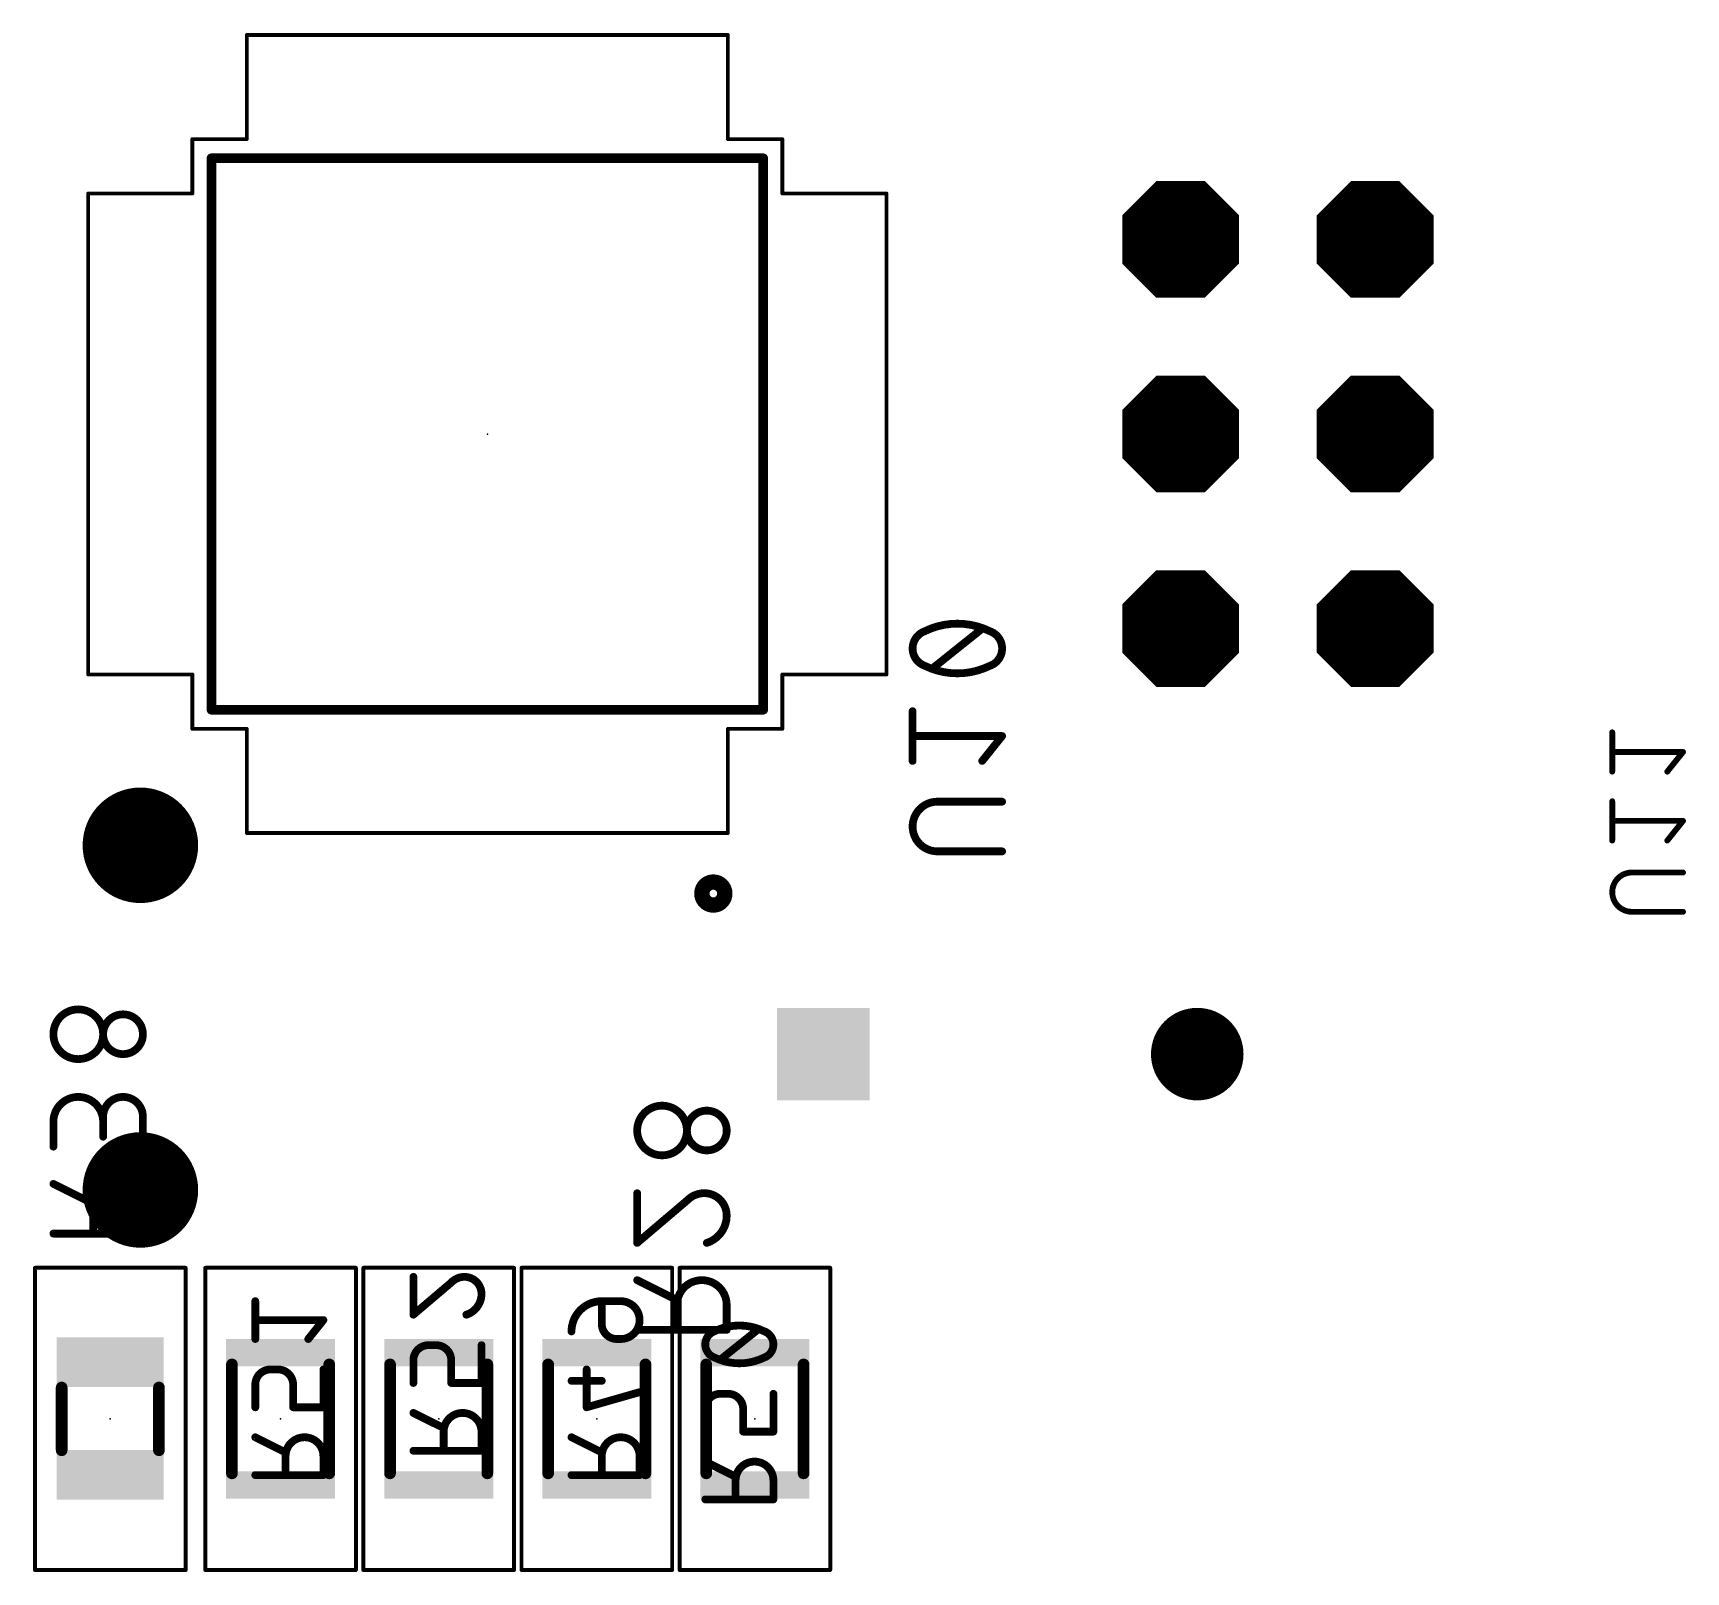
# Model space of a CAD drawing. Extents: x -2 to 136, y 0 to 100.
# Drawn here: x 68.84 to 90.42, y 63.57 to 83.66 of the extents above; entities that cross this region are included whole.
import ezdxf

# ---------------------------------------------------------------- set-up
doc = ezdxf.new("R2010")
doc.units = 0
for name, color, linetype in [('17', 110, 'CONTINUOUS'), ('22', 253, 'CONTINUOUS'), ('24', 53, 'CONTINUOUS'), ('26', 253, 'CONTINUOUS'), ('40', 132, 'CONTINUOUS'), ('52', 253, 'CONTINUOUS')]:
    doc.layers.add(name, color=color, linetype=linetype)

# ---------------------------------------------------------------- blocks, each defined once
blk = doc.blocks.new('OCTAGONP')
at = {"const_width": 0.5}
blk.add_lwpolyline([(-0.25, -0.1036), (-0.25, 0.1036), (-0.1036, 0.25), (0.1036, 0.25), (0.25, 0.1036), (0.25, -0.1036), (0.1036, -0.25), (-0.1036, -0.25), (-0.25, -0.1036), (-0.25, 0.1036)], dxfattribs=at)
blk = doc.blocks.new('RECT')
blk.add_solid([(-0.5, -0.5), (0.5, -0.5), (-0.5, 0.5), (0.5, 0.5)])
blk = doc.blocks.new('ROUNDP')
at = {"const_width": 0.5}
blk.add_lwpolyline([(0, -0.25, 1), (0, 0.25, 1), (0, -0.25)], format="xyb", dxfattribs=at)
blk = doc.blocks.new('SQUAREP')
blk.add_solid([(-0.5, -0.5), (0.5, -0.5), (-0.5, 0.5), (0.5, 0.5)])

msp = doc.modelspace()

# ---------------------------------------------------------------- linework, layer by layer
at = {"layer": '22'}
for points, const_width in [([(71.203, 82.0225, 1), (71.1395, 82.0225)], 0.0635), ([(71.1713, 82.0543, 1), (71.1713, 81.9908)], 0.0635), ([(71.5613, 81.9908, 1), (71.5613, 82.0543)], 0.0635), ([(77.9813, 82.0543, 1), (77.9813, 81.9908)], 0.0635), ([(78.403, 82.0225, 1), (78.3395, 82.0225)], 0.0635), ([(78.3713, 81.9908, 1), (78.3713, 82.0543)], 0.0635), ([(71.1395, 81.6325, 1), (71.203, 81.6325)], 0.0635), ([(78.3395, 81.6325, 1), (78.403, 81.6325)], 0.0635), ([(71.203, 75.2125, 1), (71.1395, 75.2125)], 0.0635), ([(78.403, 75.2125, 1), (78.3395, 75.2125)], 0.0635), ([(71.1713, 74.8543, 1), (71.1713, 74.7908)], 0.0635), ([(71.5613, 74.7908, 1), (71.5613, 74.8543)], 0.0635), ([(77.9813, 74.8543, 1), (77.9813, 74.7908)], 0.0635), ([(78.3713, 74.7908, 1), (78.3713, 74.8543)], 0.0635), ([(71.1395, 74.8225, 1), (71.203, 74.8225)], 0.0635), ([(78.3395, 74.8225, 1), (78.403, 74.8225)], 0.0635), ([(77.7212, 72.2725, 1), (77.7212, 72.5725, 1), (77.7212, 72.2725)], 0.2)]:
    msp.add_lwpolyline(points, format="xyb", dxfattribs=dict(at, const_width=const_width))
at = {"layer": '22', "const_width": 0.127}
for points in [[(71.1713, 81.6325), (71.1713, 82.0225)], [(71.1713, 82.0225), (71.5613, 82.0225)], [(77.9813, 82.0225), (78.3713, 82.0225)], [(78.3713, 82.0225), (78.3713, 81.6325)], [(71.1713, 74.8225), (71.1713, 75.2125)], [(78.3713, 75.2125), (78.3713, 74.8225)], [(71.5613, 74.8225), (71.1713, 74.8225)], [(78.3713, 74.8225), (77.9813, 74.8225)]]:
    msp.add_lwpolyline(points, dxfattribs=at)
at = {"layer": '24'}
for p in [(74.7713, 78.4225), (69.85, 65.5637), (72.0725, 65.5637), (74.1363, 65.5637), (76.2, 65.5637), (78.2638, 65.5637)]:
    msp.add_point(p, dxfattribs=at)
at = {"layer": '26'}
for points, const_width in [([(80.9063, 75.9465, 0.1139), (80.4843, 75.8491)], 0.1016), ([(80.9062, 75.9719, 1), (80.9063, 75.9211)], 0.0508), ([(81.3282, 75.8491, 0.1139), (80.9063, 75.9465)], 0.1016), ([(80.9063, 75.9211, 1), (80.9062, 75.9719)], 0.0508), ([(80.4843, 75.8491, 0.3205), (80.3221, 75.6219)], 0.1016), ([(80.4732, 75.872, 1), (80.4955, 75.8263)], 0.0508), ([(80.4926, 75.8251, 1), (80.4761, 75.8732)], 0.0508), ([(81.2467, 75.8618, 1), (81.2149, 75.9014)], 0.0508), ([(81.3364, 75.8732, 1), (81.3199, 75.8251)], 0.0508), ([(81.4905, 75.6219, 0.3205), (81.3282, 75.8491)], 0.1016), ([(81.317, 75.8263, 1), (81.3393, 75.872)], 0.0508), ([(80.3221, 75.6219, 0.3205), (80.4843, 75.3948)], 0.1016), ([(80.3474, 75.6219, 1), (80.2967, 75.6219)], 0.0508), ([(80.2967, 75.6219, 1), (80.3474, 75.6219)], 0.0508), ([(81.3282, 75.3948, 0.3205), (81.4905, 75.6219)], 0.1016), ([(81.5159, 75.6219, 1), (81.4651, 75.6219)], 0.0508), ([(81.4651, 75.6219, 1), (81.5158, 75.6219)], 0.0508), ([(80.4843, 75.3948, 0.1139), (80.9063, 75.2974)], 0.1016), ([(80.4955, 75.4176, 1), (80.4732, 75.3719)], 0.0508), ([(80.4761, 75.3707, 1), (80.4926, 75.4188)], 0.0508), ([(80.5658, 75.3821, 1), (80.5976, 75.3425)], 0.0508), ([(80.9063, 75.3228, 1), (80.9062, 75.272)], 0.0508), ([(80.9063, 75.2974, 0.1139), (81.3282, 75.3948)], 0.1016), ([(80.9063, 75.272, 1), (80.9062, 75.3228)], 0.0508), ([(81.3199, 75.4188, 1), (81.3364, 75.3707)], 0.0508), ([(81.3393, 75.3719, 1), (81.317, 75.4176)], 0.0508), ([(80.3475, 74.8035, 1), (80.2966, 74.8035)], 0.0508), ([(80.3221, 74.5044, 1), (80.3221, 74.4535)], 0.0508), ([(81.5103, 74.4631, 1), (81.4706, 74.4948)], 0.0508), ([(81.4905, 74.4535, 1), (81.4905, 74.5044)], 0.0508), ([(89.4734, 74.5276, 1), (89.4353, 74.5276)], 0.0381), ([(89.4544, 74.29, 1), (89.4544, 74.2519)], 0.0381), ([(90.393, 74.2591, 1), (90.3633, 74.2829)], 0.0381), ([(90.3782, 74.2519, 1), (90.3782, 74.29)], 0.0381), ([(80.2966, 74.1544, 1), (80.3475, 74.1544)], 0.0508), ([(81.211, 74.1703, 1), (81.2506, 74.1385)], 0.0508), ([(89.4353, 74.0143, 1), (89.4734, 74.0143)], 0.0381), ([(90.158, 74.0262, 1), (90.1877, 74.0024)], 0.0381), ([(80.6466, 73.6224, 1), (80.6466, 72.9733)], 0.1016), ([(80.6466, 73.6478, 1), (80.6466, 73.597)], 0.0508), ([(80.6466, 73.597, 1), (80.6466, 73.6478)], 0.0508), ([(81.4905, 73.597, 1), (81.4905, 73.6478)], 0.0508), ([(89.4734, 73.6276, 1), (89.4353, 73.6276)], 0.0381), ([(89.4544, 73.39, 1), (89.4544, 73.3519)], 0.0381), ([(90.393, 73.3591, 1), (90.3633, 73.3829)], 0.0381), ([(90.3782, 73.3519, 1), (90.3782, 73.39)], 0.0381), ([(90.158, 73.1262, 1), (90.1877, 73.1024)], 0.0381), ([(80.6466, 72.9987, 1), (80.6466, 72.9479)], 0.0508), ([(80.6466, 72.9479, 1), (80.6466, 72.9987)], 0.0508), ([(81.4905, 72.9479, 1), (81.4905, 72.9987)], 0.0508), ([(89.4353, 73.1143, 1), (89.4734, 73.1143)], 0.0381), ([(89.711, 72.6976, 1), (89.711, 72.1844)], 0.0762), ([(89.711, 72.7166, 1), (89.711, 72.6785)], 0.0381), ([(89.711, 72.6785, 1), (89.711, 72.7166)], 0.0381), ([(90.3782, 72.6785, 1), (90.3782, 72.7166)], 0.0381), ([(89.711, 72.2034, 1), (89.711, 72.1653)], 0.0381), ([(89.711, 72.1653, 1), (89.711, 72.2034)], 0.0381), ([(90.3782, 72.1653, 1), (90.3782, 72.2034)], 0.0381), ([(69.4316, 70.9104, 1), (69.4316, 70.2613)], 0.1016), ([(69.4316, 70.2613, 1), (69.4316, 70.9104)], 0.1016), ([(69.4316, 70.9358, 1), (69.4316, 70.885)], 0.0508), ([(69.4316, 70.885, 1), (69.4316, 70.9359)], 0.0508), ([(70.0158, 70.8455, 1), (70.0158, 70.3262)], 0.1016), ([(70.0158, 70.3263, 1), (70.0158, 70.8455)], 0.1016), ([(70.0158, 70.8709, 1), (70.0158, 70.8201)], 0.0508), ([(70.0158, 70.8201, 1), (70.0158, 70.8709)], 0.0508), ([(70.0158, 70.3517, 1), (70.0158, 70.3008)], 0.0508), ([(70.0158, 70.3008, 1), (70.0158, 70.3516)], 0.0508), ([(69.4316, 70.2867, 1), (69.4316, 70.2359)], 0.0508), ([(69.4316, 70.2359, 1), (69.4316, 70.2867)], 0.0508), ([(69.7562, 69.4429, 1), (69.1071, 69.4429)], 0.1016), ([(70.2755, 69.5078, 1), (69.7562, 69.5078)], 0.1016), ([(77.0516, 69.6535, 1), (77.0516, 69.0044)], 0.1016), ([(77.0516, 69.0044, 1), (77.0516, 69.6535)], 0.1016), ([(77.0516, 69.6789, 1), (77.0516, 69.6281)], 0.0508), ([(77.0516, 69.6281, 1), (77.0516, 69.6789)], 0.0508), ([(69.1325, 69.4429, 1), (69.0816, 69.4429)], 0.0508), ([(69.7816, 69.5078, 1), (69.7308, 69.5078)], 0.0508), ([(69.7308, 69.5078, 1), (69.7816, 69.5078)], 0.0508), ([(70.3009, 69.5078, 1), (70.2501, 69.5078)], 0.0508), ([(70.2501, 69.5078, 1), (70.3009, 69.5078)], 0.0508), ([(77.6358, 69.5886, 1), (77.6358, 69.0693)], 0.1016), ([(77.6358, 69.0693, 1), (77.6358, 69.5886)], 0.1016), ([(77.6358, 69.614, 1), (77.6358, 69.5632)], 0.0508), ([(77.6358, 69.5632, 1), (77.6358, 69.614)], 0.0508), ([(69.0816, 69.4429, 1), (69.1325, 69.4429)], 0.0508), ([(69.7308, 69.4429, 1), (69.7816, 69.4429)], 0.0508), ([(69.7308, 69.2482, 1), (69.7816, 69.2482)], 0.0508), ([(69.0816, 69.1183, 1), (69.1325, 69.1183)], 0.0508), ([(70.2501, 69.1183, 1), (70.3009, 69.1183)], 0.0508), ([(77.0516, 69.0298, 1), (77.0516, 68.979)], 0.0508), ([(77.0516, 68.979, 1), (77.0516, 69.0298)], 0.0508), ([(77.6358, 69.0947, 1), (77.6358, 69.0439)], 0.0508), ([(77.6358, 69.0439, 1), (77.6358, 69.0947)], 0.0508), ([(69.1184, 68.6545, 1), (69.0957, 68.6091)], 0.0508), ([(70.2755, 68.3073, 1), (69.6263, 68.3073)], 0.1016), ([(69.615, 68.3495, 1), (69.6377, 68.3949)], 0.0508), ([(76.7525, 68.5105, 1), (76.7017, 68.5105)], 0.0508), ([(77.6034, 68.5105, 0.2053), (77.3762, 68.4132)], 0.1016), ([(77.3578, 68.4307, 1), (77.3946, 68.3957)], 0.0508), ([(77.3926, 68.3938, 1), (77.3597, 68.4325)], 0.0508), ([(77.8954, 68.2184, 0.4142), (77.6034, 68.5105)], 0.1016), ([(77.6034, 68.5359, 1), (77.6034, 68.4851)], 0.0508), ([(77.6034, 68.4851, 1), (77.6033, 68.5359)], 0.0508), ([(69.6517, 68.3073, 1), (69.6009, 68.3073)], 0.0508), ([(69.6009, 68.3073, 1), (69.6517, 68.3073)], 0.0508), ([(70.3009, 68.3073, 1), (70.2501, 68.3073)], 0.0508), ([(70.2501, 68.3073, 1), (70.3009, 68.3073)], 0.0508), ([(77.6358, 67.8614, 0.3252), (77.8954, 68.2184)], 0.1016), ([(77.87, 68.2184, 1), (77.9209, 68.2184)], 0.0508), ([(77.9208, 68.2184, 1), (77.8701, 68.2184)], 0.0508), ([(69.1071, 68.0081, 1), (69.1071, 67.9573)], 0.0508), ([(69.6009, 67.9827, 1), (69.6517, 67.9827)], 0.0508), ([(70.2501, 67.9827, 1), (70.3009, 67.9827)], 0.0508), ([(70.2755, 67.9573, 1), (70.2755, 68.0081)], 0.0508), ([(76.7106, 67.8808, 1), (76.7435, 67.8421)], 0.0508), ([(76.7017, 67.8614, 1), (76.7525, 67.8614)], 0.0508), ([(77.628, 67.8856, 1), (77.6436, 67.8373)], 0.0508), ([(73.8315, 67.418, 1), (73.7806, 67.418)], 0.0508), ([(74.4728, 67.418, 0.2053), (74.2999, 67.3439)], 0.1016), ([(74.2815, 67.3614, 1), (74.3183, 67.3263)], 0.0508), ([(74.3164, 67.3245, 1), (74.2835, 67.3632)], 0.0508), ([(74.4728, 67.4434, 1), (74.4728, 67.3925)], 0.0508), ([(74.6951, 67.1957, 0.4142), (74.4728, 67.418)], 0.1016), ([(74.4728, 67.3926, 1), (74.4728, 67.4433)], 0.0508), ([(76.7384, 67.3976, 1), (76.7157, 67.3522)], 0.0508), ([(77.8954, 67.0504, 1), (77.2463, 67.0504)], 0.1016), ([(71.7677, 67.1005, 1), (71.7169, 67.1005)], 0.0508), ([(74.4975, 66.9241, 0.3252), (74.6951, 67.1957)], 0.1016), ([(74.7204, 67.1957, 1), (74.6697, 67.1957)], 0.0508), ([(74.6697, 67.1957, 1), (74.7205, 67.1957)], 0.0508), ([(76.2649, 67.1005, 0.4142), (75.8698, 66.7053)], 0.1016), ([(76.2903, 67.1005, 1), (76.2395, 67.1005)], 0.0508), ([(76.2649, 67.1259, 1), (76.2649, 67.0751)], 0.0508), ([(76.2649, 67.0751, 1), (76.2649, 67.1259)], 0.0508), ([(76.5119, 66.6066, 1), (76.5119, 67.1005)], 0.1016), ([(76.5119, 67.1259, 1), (76.5119, 67.0751)], 0.0508), ([(76.5119, 67.0751, 1), (76.5119, 67.1259)], 0.0508), ([(77.2717, 67.0504, 1), (77.2209, 67.0504)], 0.0508), ([(77.235, 67.0925, 1), (77.2577, 67.138)], 0.0508), ([(77.9209, 67.0504, 1), (77.87, 67.0504)], 0.0508), ([(71.7423, 66.8789, 1), (71.7423, 66.8281)], 0.0508), ([(72.6511, 66.8376, 1), (72.6115, 66.8694)], 0.0508), ([(72.6313, 66.8281, 1), (72.6313, 66.8789)], 0.0508), ([(73.7806, 66.9241, 1), (73.8315, 66.9241)], 0.0508), ([(73.7896, 66.9434, 1), (73.8225, 66.9047)], 0.0508), ([(74.4897, 66.9482, 1), (74.5053, 66.8999)], 0.0508), ([(77.2209, 67.0504, 1), (77.2717, 67.0504)], 0.0508), ([(77.87, 67.0504, 1), (77.9209, 67.0504)], 0.0508), ([(75.8444, 66.7053, 1), (75.8952, 66.7053)], 0.0508), ([(76.2649, 66.8041, 0.4142), (76.4625, 66.6066)], 0.1016), ([(76.2903, 66.8041, 1), (76.2395, 66.8041)], 0.0508), ([(76.2395, 66.8041, 1), (76.2903, 66.8041)], 0.0508), ([(76.7271, 66.7512, 1), (76.7271, 66.7004)], 0.0508), ([(77.2209, 66.7258, 1), (77.2717, 66.7258)], 0.0508), ([(77.7395, 66.7089, 0.3205), (77.6161, 66.536)], 0.1016), ([(78.0606, 66.7829, 0.1139), (77.7395, 66.7089)], 0.1016), ([(77.7284, 66.7317, 1), (77.7507, 66.686)], 0.0508), ([(77.7478, 66.6848, 1), (77.7313, 66.7329)], 0.0508), ([(77.87, 66.7258, 1), (77.9209, 66.7258)], 0.0508), ([(77.8954, 66.7004, 1), (77.8954, 66.7512)], 0.0508), ([(78.0606, 66.8084, 1), (78.0605, 66.7575)], 0.0508), ([(78.3816, 66.7089, 0.1139), (78.0606, 66.7829)], 0.1016), ([(78.0606, 66.7576, 1), (78.0605, 66.8083)], 0.0508), ([(78.3234, 66.7137, 1), (78.2916, 66.7534)], 0.0508), ([(78.3898, 66.7329, 1), (78.3733, 66.6848)], 0.0508), ([(78.505, 66.536, 0.3205), (78.3816, 66.7089)], 0.1016), ([(78.3704, 66.686, 1), (78.3927, 66.7317)], 0.0508), ([(71.7169, 66.6066, 1), (71.7677, 66.6066)], 0.0508), ([(72.4139, 66.6224, 1), (72.4536, 66.5907)], 0.0508), ([(74.0036, 66.5264, 0.4142), (73.806, 66.3289)], 0.1016), ([(74.0036, 66.5518, 1), (74.0036, 66.501)], 0.0508), ([(74.0036, 66.501, 1), (74.0036, 66.5518)], 0.0508), ([(74.2999, 66.3289, 0.4142), (74.1024, 66.5264)], 0.1016), ([(74.1024, 66.5518, 1), (74.1024, 66.501)], 0.0508), ([(74.1024, 66.501, 1), (74.1024, 66.5518)], 0.0508), ([(74.7205, 66.5264, 1), (74.6697, 66.5264)], 0.0508), ([(76.4625, 66.632, 1), (76.4625, 66.5812)], 0.0508), ([(76.4625, 66.5812, 1), (76.4625, 66.632)], 0.0508), ([(76.5119, 66.632, 1), (76.5119, 66.5812)], 0.0508), ([(76.5119, 66.5812, 1), (76.5119, 66.632)], 0.0508), ([(77.6161, 66.536, 0.3205), (77.7395, 66.3631)], 0.1016), ([(77.6414, 66.536, 1), (77.5907, 66.536)], 0.0508), ([(77.5907, 66.536, 1), (77.6414, 66.536)], 0.0508), ([(78.3816, 66.3631, 0.3205), (78.505, 66.536)], 0.1016), ([(78.5304, 66.536, 1), (78.4797, 66.536)], 0.0508), ([(78.4797, 66.536, 1), (78.5304, 66.536)], 0.0508), ([(71.9399, 66.2089, 0.4142), (71.7423, 66.0114)], 0.1016), ([(71.9399, 66.2343, 1), (71.9399, 66.1835)], 0.0508), ([(71.9399, 66.1835, 1), (71.9399, 66.2343)], 0.0508), ([(72.2362, 66.0114, 0.4142), (72.0386, 66.2089)], 0.1016), ([(72.0386, 66.2343, 1), (72.0386, 66.1835)], 0.0508), ([(72.0386, 66.1835, 1), (72.0386, 66.2343)], 0.0508), ([(72.6567, 66.2089, 1), (72.6059, 66.2089)], 0.0508), ([(73.8315, 66.3289, 1), (73.7806, 66.3289)], 0.0508), ([(73.7806, 66.3289, 1), (73.8315, 66.3289)], 0.0508), ([(74.3253, 66.3289, 1), (74.2745, 66.3289)], 0.0508), ([(74.2745, 66.3289, 1), (74.3253, 66.3289)], 0.0508), ([(76.0928, 66.2089, 1), (76.042, 66.2089)], 0.0508), ([(77.7507, 66.386, 1), (77.7284, 66.3403)], 0.0508), ([(77.7395, 66.3631, 0.1139), (78.0606, 66.2891)], 0.1016), ([(77.7313, 66.3391, 1), (77.7478, 66.3872)], 0.0508), ([(77.7977, 66.3583, 1), (77.8295, 66.3186)], 0.0508), ([(78.0605, 66.3145, 1), (78.0606, 66.2637)], 0.0508), ([(78.0606, 66.2891, 0.1139), (78.3816, 66.3631)], 0.1016), ([(78.0605, 66.2637, 1), (78.0606, 66.3145)], 0.0508), ([(78.3733, 66.3872, 1), (78.3898, 66.3391)], 0.0508), ([(78.3927, 66.3403, 1), (78.3704, 66.386)], 0.0508), ([(71.7677, 66.0114, 1), (71.7169, 66.0114)], 0.0508), ([(71.7169, 66.0114, 1), (71.7677, 66.0114)], 0.0508), ([(72.2616, 66.0114, 1), (72.2108, 66.0114)], 0.0508), ([(72.2108, 66.0114, 1), (72.2616, 66.0114)], 0.0508), ([(73.7806, 66.0325, 1), (73.8315, 66.0325)], 0.0508), ([(74.2999, 66.0579, 1), (74.2999, 66.0071)], 0.0508), ([(74.2745, 66.0325, 1), (74.3253, 66.0325)], 0.0508), ([(74.6697, 66.0325, 1), (74.7205, 66.0325)], 0.0508), ([(74.6951, 66.0071, 1), (74.6951, 66.0579)], 0.0508), ([(75.8698, 66.0861, 1), (75.8698, 66.0353)], 0.0508), ([(76.2649, 66.0353, 1), (76.2649, 66.0861)], 0.0508), ([(76.7658, 65.8882, 1), (76.7518, 65.937)], 0.0508), ([(77.8136, 65.8914, 0.4142), (77.6161, 65.6939)], 0.1016), ([(77.8136, 65.9168, 1), (77.8136, 65.866)], 0.0508), ([(77.8136, 65.866, 1), (77.8136, 65.9168)], 0.0508), ([(78.1099, 65.6939, 0.4142), (77.9124, 65.8914)], 0.1016), ([(77.9124, 65.9168, 1), (77.9124, 65.866)], 0.0508), ([(77.9124, 65.866, 1), (77.9124, 65.9168)], 0.0508), ([(78.5305, 65.8914, 1), (78.4796, 65.8914)], 0.0508), ([(71.7169, 65.715, 1), (71.7677, 65.715)], 0.0508), ([(72.2362, 65.7404, 1), (72.2362, 65.6896)], 0.0508), ([(72.2108, 65.715, 1), (72.2616, 65.715)], 0.0508), ([(72.6059, 65.715, 1), (72.6567, 65.715)], 0.0508), ([(72.6313, 65.6896, 1), (72.6313, 65.7404)], 0.0508), ([(73.8174, 65.6641, 1), (73.7947, 65.6187)], 0.0508), ([(74.6951, 65.3945, 1), (74.2012, 65.3945)], 0.1016), ([(76.0604, 65.7394, 1), (76.0743, 65.6906)], 0.0508), ([(76.042, 65.715, 1), (76.0928, 65.715)], 0.0508), ([(77.6415, 65.6939, 1), (77.5906, 65.6939)], 0.0508), ([(77.5906, 65.6939, 1), (77.6415, 65.6939)], 0.0508), ([(78.1353, 65.6939, 1), (78.0845, 65.6939)], 0.0508), ([(78.0845, 65.6939, 1), (78.1353, 65.6939)], 0.0508), ([(71.7537, 65.3466, 1), (71.7309, 65.3012)], 0.0508), ([(72.6313, 65.077, 1), (72.1374, 65.077)], 0.1016), ([(74.2266, 65.3945, 1), (74.1758, 65.3945)], 0.0508), ([(74.1758, 65.3945, 1), (74.2266, 65.3945)], 0.0508), ([(74.1898, 65.4212, 1), (74.2125, 65.4666)], 0.0508), ([(74.7205, 65.3945, 1), (74.6697, 65.3945)], 0.0508), ([(74.6697, 65.3945, 1), (74.7205, 65.3945)], 0.0508), ([(75.8812, 65.3466, 1), (75.8584, 65.3012)], 0.0508), ([(76.7588, 65.077, 1), (76.2649, 65.077)], 0.1016), ([(77.5906, 65.3975, 1), (77.6415, 65.3975)], 0.0508), ([(78.1099, 65.4229, 1), (78.1099, 65.3721)], 0.0508), ([(78.0845, 65.3975, 1), (78.1353, 65.3975)], 0.0508), ([(78.4796, 65.3975, 1), (78.5305, 65.3975)], 0.0508), ([(78.505, 65.3721, 1), (78.505, 65.4229)], 0.0508), ([(72.1261, 65.1037, 1), (72.1488, 65.1491)], 0.0508), ([(73.806, 65.1729, 1), (73.806, 65.1221)], 0.0508), ([(74.1758, 65.1475, 1), (74.2266, 65.1475)], 0.0508), ([(74.6697, 65.1475, 1), (74.7205, 65.1475)], 0.0508), ([(74.6951, 65.1221, 1), (74.6951, 65.1729)], 0.0508), ([(76.2536, 65.1037, 1), (76.2763, 65.1491)], 0.0508), ([(72.1628, 65.077, 1), (72.112, 65.077)], 0.0508), ([(72.112, 65.077, 1), (72.1628, 65.077)], 0.0508), ([(72.6567, 65.077, 1), (72.6059, 65.077)], 0.0508), ([(72.6059, 65.077, 1), (72.6567, 65.077)], 0.0508), ([(76.2903, 65.077, 1), (76.2395, 65.077)], 0.0508), ([(76.2395, 65.077, 1), (76.2903, 65.077)], 0.0508), ([(76.7842, 65.077, 1), (76.7334, 65.077)], 0.0508), ([(76.7334, 65.077, 1), (76.7842, 65.077)], 0.0508), ([(77.6274, 65.0291, 1), (77.6047, 64.9837)], 0.0508), ([(78.505, 64.7595, 1), (78.0112, 64.7595)], 0.1016), ([(71.7423, 64.8554, 1), (71.7423, 64.8046)], 0.0508), ([(72.112, 64.83, 1), (72.1628, 64.83)], 0.0508), ([(72.6059, 64.83, 1), (72.6567, 64.83)], 0.0508), ([(72.6313, 64.8046, 1), (72.6313, 64.8554)], 0.0508), ([(75.8698, 64.8554, 1), (75.8698, 64.8046)], 0.0508), ([(76.2395, 64.83, 1), (76.2903, 64.83)], 0.0508), ([(76.7334, 64.83, 1), (76.7842, 64.83)], 0.0508), ([(76.7588, 64.8046, 1), (76.7588, 64.8554)], 0.0508), ([(78.0366, 64.7595, 1), (77.9858, 64.7595)], 0.0508), ([(77.9858, 64.7595, 1), (78.0366, 64.7595)], 0.0508), ([(77.9998, 64.7862, 1), (78.0225, 64.8316)], 0.0508), ([(78.5305, 64.7595, 1), (78.4796, 64.7595)], 0.0508), ([(78.4796, 64.7595, 1), (78.5305, 64.7595)], 0.0508), ([(77.6161, 64.5379, 1), (77.6161, 64.4871)], 0.0508), ([(77.9858, 64.5125, 1), (78.0366, 64.5125)], 0.0508), ([(78.4796, 64.5125, 1), (78.5305, 64.5125)], 0.0508), ([(78.505, 64.4871, 1), (78.505, 64.5379)], 0.0508)]:
    msp.add_lwpolyline(points, format="xyb", dxfattribs=dict(at, const_width=const_width))
for points, const_width in [([(80.5817, 75.3623), (81.2308, 75.8816)], 0.1016), ([(80.3221, 74.1544), (80.3221, 74.8035)], 0.1016), ([(81.4905, 74.4789), (80.3221, 74.4789)], 0.1016), ([(81.2308, 74.1544), (81.4905, 74.4789)], 0.1016), ([(89.4544, 74.0143), (89.4544, 74.5276)], 0.0762), ([(90.3782, 74.271), (89.4544, 74.271)], 0.0762), ([(90.1729, 74.0143), (90.3782, 74.271)], 0.0762), ([(80.6466, 73.6224), (81.4905, 73.6224)], 0.1016), ([(89.4544, 73.1143), (89.4544, 73.6276)], 0.0762), ([(90.3782, 73.371), (89.4544, 73.371)], 0.0762), ([(90.1729, 73.1143), (90.3782, 73.371)], 0.0762), ([(81.4905, 72.9733), (80.6466, 72.9733)], 0.1016), ([(89.711, 72.6976), (90.3782, 72.6976)], 0.0762), ([(90.3782, 72.1844), (89.711, 72.1844)], 0.0762), ([(69.1071, 69.1183), (69.1071, 69.4429)], 0.1016), ([(69.7562, 69.5078), (69.7562, 69.2482)], 0.1016), ([(70.2755, 69.1183), (70.2755, 69.5078)], 0.1016), ([(69.1071, 68.6318), (69.6263, 68.3722)], 0.1016), ([(76.7271, 67.8614), (76.7271, 68.5105)], 0.1016), ([(77.3762, 68.4132), (76.7271, 67.8614)], 0.1016), ([(69.6263, 68.3073), (69.6263, 67.9827)], 0.1016), ([(70.2755, 67.9827), (70.2755, 68.3073)], 0.1016), ([(69.1071, 67.9827), (70.2755, 67.9827)], 0.1016), ([(73.806, 66.9241), (73.806, 67.418)], 0.1016), ([(74.2999, 67.3439), (73.806, 66.9241)], 0.1016), ([(76.7271, 67.3749), (77.2463, 67.1153)], 0.1016), ([(71.7423, 66.6066), (71.7423, 67.1005)], 0.1016), ([(76.2649, 67.1005), (76.2649, 66.8041)], 0.1016), ([(76.5119, 67.1005), (76.2649, 67.1005)], 0.1016), ([(77.2463, 67.0504), (77.2463, 66.7258)], 0.1016), ([(77.8954, 66.7258), (77.8954, 67.0504)], 0.1016), ([(72.6313, 66.8535), (71.7423, 66.8535)], 0.1016), ([(72.4337, 66.6066), (72.6313, 66.8535)], 0.1016), ([(76.7271, 66.7258), (77.8954, 66.7258)], 0.1016), ([(77.8136, 66.3385), (78.3075, 66.7336)], 0.1016), ([(74.0036, 66.5264), (74.1024, 66.5264)], 0.1016), ([(74.6951, 66.0325), (74.6951, 66.5264)], 0.1016), ([(76.4625, 66.6066), (76.5119, 66.6066)], 0.1016), ([(71.9399, 66.2089), (72.0386, 66.2089)], 0.1016), ([(72.6313, 65.715), (72.6313, 66.2089)], 0.1016), ([(73.806, 66.0325), (73.806, 66.3289)], 0.1016), ([(74.2999, 66.3289), (74.2999, 66.0325)], 0.1016), ([(76.0674, 65.715), (76.0674, 66.2089)], 0.1016), ([(71.7423, 65.715), (71.7423, 66.0114)], 0.1016), ([(72.2362, 66.0114), (72.2362, 65.715)], 0.1016), ([(74.2999, 66.0325), (74.6951, 66.0325)], 0.1016), ([(76.2649, 66.0607), (75.8698, 66.0607)], 0.1016), ([(76.7588, 65.9126), (76.0674, 65.715)], 0.1016), ([(77.8136, 65.8914), (77.9124, 65.8914)], 0.1016), ([(78.505, 65.3975), (78.505, 65.8914)], 0.1016), ([(72.2362, 65.715), (72.6313, 65.715)], 0.1016), ([(73.806, 65.6414), (74.2012, 65.4439)], 0.1016), ([(77.6161, 65.3975), (77.6161, 65.6939)], 0.1016), ([(78.1099, 65.6939), (78.1099, 65.3975)], 0.1016), ([(71.7423, 65.3239), (72.1374, 65.1264)], 0.1016), ([(74.2012, 65.3945), (74.2012, 65.1475)], 0.1016), ([(74.6951, 65.1475), (74.6951, 65.3945)], 0.1016), ([(75.8698, 65.3239), (76.2649, 65.1264)], 0.1016), ([(78.1099, 65.3975), (78.505, 65.3975)], 0.1016), ([(73.806, 65.1475), (74.6951, 65.1475)], 0.1016), ([(72.1374, 65.077), (72.1374, 64.83)], 0.1016), ([(72.6313, 64.83), (72.6313, 65.077)], 0.1016), ([(76.2649, 65.077), (76.2649, 64.83)], 0.1016), ([(76.7588, 64.83), (76.7588, 65.077)], 0.1016), ([(77.6161, 65.0064), (78.0112, 64.8089)], 0.1016), ([(71.7423, 64.83), (72.6313, 64.83)], 0.1016), ([(75.8698, 64.83), (76.7588, 64.83)], 0.1016), ([(78.0112, 64.7595), (78.0112, 64.5125)], 0.1016), ([(78.505, 64.5125), (78.505, 64.7595)], 0.1016), ([(77.6161, 64.5125), (78.505, 64.5125)], 0.1016)]:
    msp.add_lwpolyline(points, dxfattribs=dict(at, const_width=const_width))
at = {"layer": '40'}
for points, const_width in [([(77.9113, 83.6325), (71.6313, 83.6325)], 0.05), ([(71.6313, 83.6325), (71.6313, 82.2725)], 0.05), ([(77.9113, 82.2725), (77.9113, 83.6325)], 0.05), ([(71.6313, 82.2725), (70.9213, 82.2725)], 0.05), ([(70.9213, 82.2725), (70.9213, 81.5625)], 0.05), ([(78.6213, 82.2725), (77.9113, 82.2725)], 0.05), ([(78.6213, 81.5625), (78.6213, 82.2725)], 0.05), ([(70.9213, 81.5625), (69.5613, 81.5625)], 0.05), ([(69.5613, 81.5625), (69.5613, 75.2825)], 0.05), ([(79.9813, 81.5625), (78.6213, 81.5625)], 0.05), ([(79.9813, 75.2825), (79.9813, 81.5625)], 0.05), ([(69.5613, 75.2825), (70.9213, 75.2825)], 0.05), ([(70.9213, 75.2825), (70.9213, 74.5725)], 0.05), ([(78.6213, 74.5725), (78.6213, 75.2825)], 0.05), ([(78.6213, 75.2825), (79.9813, 75.2825)], 0.05), ([(70.9213, 74.5725), (71.6313, 74.5725)], 0.05), ([(71.6313, 74.5725), (71.6313, 73.2125)], 0.05), ([(77.9113, 73.2125), (77.9113, 74.5725)], 0.05), ([(77.9113, 74.5725), (78.6213, 74.5725)], 0.05), ([(71.6313, 73.2125), (77.9113, 73.2125)], 0.05), ([(68.867, 67.5367), (68.867, 63.5907)], 0.0508), ([(70.833, 67.5367), (68.867, 67.5367)], 0.0508), ([(70.833, 63.5907), (70.833, 67.5367)], 0.0508), ([(71.0895, 67.5367), (71.0895, 63.5907)], 0.0508), ([(73.0555, 67.5367), (71.0895, 67.5367)], 0.0508), ([(73.0555, 63.5907), (73.0555, 67.5367)], 0.0508), ([(73.1532, 67.5367), (73.1532, 63.5907)], 0.0508), ([(75.1193, 67.5367), (73.1532, 67.5367)], 0.0508), ([(75.1193, 63.5907), (75.1193, 67.5367)], 0.0508), ([(75.217, 67.5367), (75.217, 63.5907)], 0.0508), ([(77.183, 67.5367), (75.217, 67.5367)], 0.0508), ([(77.183, 63.5907), (77.183, 67.5367)], 0.0508), ([(77.2807, 67.5367), (77.2807, 63.5907)], 0.0508), ([(79.2468, 67.5367), (77.2807, 67.5367)], 0.0508), ([(79.2468, 63.5907), (79.2468, 67.5367)], 0.0508), ([(68.867, 63.5907), (70.833, 63.5907)], 0.0508), ([(71.0895, 63.5907), (73.0555, 63.5907)], 0.0508), ([(73.1532, 63.5907), (75.1193, 63.5907)], 0.0508), ([(75.217, 63.5907), (77.183, 63.5907)], 0.0508), ([(77.2807, 63.5907), (79.2468, 63.5907)], 0.0508)]:
    msp.add_lwpolyline(points, dxfattribs=dict(at, const_width=const_width))
for points, const_width in [([(71.6313, 83.645, 1), (71.6313, 83.62)], 0.025), ([(71.6438, 83.6325, 1), (71.6188, 83.6325)], 0.025), ([(77.9238, 83.6325, 1), (77.8988, 83.6325)], 0.025), ([(77.9113, 83.62, 1), (77.9113, 83.645)], 0.025), ([(70.9338, 82.2725, 1), (70.9087, 82.2725)], 0.025), ([(70.9213, 82.285, 1), (70.9213, 82.26)], 0.025), ([(71.6188, 82.2725, 1), (71.6438, 82.2725)], 0.025), ([(71.6313, 82.26, 1), (71.6313, 82.285)], 0.025), ([(77.9113, 82.285, 1), (77.9113, 82.26)], 0.025), ([(77.8988, 82.2725, 1), (77.9238, 82.2725)], 0.025), ([(78.6338, 82.2725, 1), (78.6088, 82.2725)], 0.025), ([(78.6213, 82.26, 1), (78.6213, 82.285)], 0.025), ([(69.5738, 81.5625, 1), (69.5487, 81.5625)], 0.025), ([(69.5613, 81.575, 1), (69.5613, 81.55)], 0.025), ([(70.9087, 81.5625, 1), (70.9338, 81.5625)], 0.025), ([(70.9213, 81.55, 1), (70.9213, 81.575)], 0.025), ([(78.6213, 81.575, 1), (78.6213, 81.55)], 0.025), ([(78.6088, 81.5625, 1), (78.6338, 81.5625)], 0.025), ([(79.9938, 81.5625, 1), (79.9688, 81.5625)], 0.025), ([(79.9813, 81.55, 1), (79.9813, 81.575)], 0.025), ([(69.5613, 75.295, 1), (69.5613, 75.27)], 0.025), ([(70.9338, 75.2825, 1), (70.9087, 75.2825)], 0.025), ([(70.9213, 75.27, 1), (70.9213, 75.295)], 0.025), ([(78.6338, 75.2825, 1), (78.6088, 75.2825)], 0.025), ([(78.6213, 75.295, 1), (78.6213, 75.27)], 0.025), ([(79.9813, 75.27, 1), (79.9813, 75.295)], 0.025), ([(69.5487, 75.2825, 1), (69.5738, 75.2825)], 0.025), ([(79.9688, 75.2825, 1), (79.9938, 75.2825)], 0.025), ([(70.9087, 74.5725, 1), (70.9338, 74.5725)], 0.025), ([(70.9213, 74.585, 1), (70.9213, 74.56)], 0.025), ([(71.6438, 74.5725, 1), (71.6188, 74.5725)], 0.025), ([(71.6313, 74.56, 1), (71.6313, 74.585)], 0.025), ([(77.9238, 74.5725, 1), (77.8988, 74.5725)], 0.025), ([(77.9113, 74.585, 1), (77.9113, 74.56)], 0.025), ([(78.6088, 74.5725, 1), (78.6338, 74.5725)], 0.025), ([(78.6213, 74.56, 1), (78.6213, 74.585)], 0.025), ([(71.6313, 73.225, 1), (71.6313, 73.2)], 0.025), ([(71.6188, 73.2125, 1), (71.6438, 73.2125)], 0.025), ([(77.8988, 73.2125, 1), (77.9238, 73.2125)], 0.025), ([(77.9113, 73.2, 1), (77.9113, 73.225)], 0.025), ([(68.8797, 67.5367, 1), (68.8543, 67.5367)], 0.0254), ([(68.867, 67.5494, 1), (68.867, 67.5241)], 0.0254), ([(70.8457, 67.5367, 1), (70.8203, 67.5367)], 0.0254), ([(70.833, 67.5241, 1), (70.833, 67.5494)], 0.0254), ([(71.1022, 67.5367, 1), (71.0768, 67.5367)], 0.0254), ([(71.0895, 67.5494, 1), (71.0895, 67.5241)], 0.0254), ([(73.0682, 67.5367, 1), (73.0428, 67.5367)], 0.0254), ([(73.0555, 67.5241, 1), (73.0555, 67.5494)], 0.0254), ([(73.1532, 67.5494, 1), (73.1532, 67.5241)], 0.0254), ([(73.1659, 67.5367, 1), (73.1406, 67.5367)], 0.0254), ([(75.132, 67.5367, 1), (75.1066, 67.5367)], 0.0254), ([(75.1193, 67.5241, 1), (75.1193, 67.5494)], 0.0254), ([(75.2297, 67.5367, 1), (75.2043, 67.5367)], 0.0254), ([(75.217, 67.5494, 1), (75.217, 67.5241)], 0.0254), ([(77.1957, 67.5367, 1), (77.1703, 67.5367)], 0.0254), ([(77.183, 67.5241, 1), (77.183, 67.5494)], 0.0254), ([(77.2807, 67.5494, 1), (77.2807, 67.5241)], 0.0254), ([(77.2934, 67.5367, 1), (77.2681, 67.5367)], 0.0254), ([(79.2595, 67.5367, 1), (79.2341, 67.5367)], 0.0254), ([(79.2468, 67.5241, 1), (79.2468, 67.5494)], 0.0254), ([(68.867, 63.6035, 1), (68.867, 63.578)], 0.0254), ([(68.8543, 63.5907, 1), (68.8797, 63.5907)], 0.0254), ([(70.8203, 63.5907, 1), (70.8457, 63.5907)], 0.0254), ([(70.833, 63.578, 1), (70.833, 63.6035)], 0.0254), ([(71.0895, 63.6035, 1), (71.0895, 63.578)], 0.0254), ([(71.0768, 63.5907, 1), (71.1022, 63.5907)], 0.0254), ([(73.0428, 63.5907, 1), (73.0682, 63.5907)], 0.0254), ([(73.0555, 63.578, 1), (73.0555, 63.6035)], 0.0254), ([(73.1532, 63.6035, 1), (73.1532, 63.578)], 0.0254), ([(73.1406, 63.5907, 1), (73.1659, 63.5907)], 0.0254), ([(75.1066, 63.5907, 1), (75.132, 63.5907)], 0.0254), ([(75.1193, 63.578, 1), (75.1193, 63.6035)], 0.0254), ([(75.217, 63.6035, 1), (75.217, 63.578)], 0.0254), ([(75.2043, 63.5907, 1), (75.2297, 63.5907)], 0.0254), ([(77.1703, 63.5907, 1), (77.1957, 63.5907)], 0.0254), ([(77.183, 63.578, 1), (77.183, 63.6035)], 0.0254), ([(77.2807, 63.6035, 1), (77.2807, 63.578)], 0.0254), ([(77.2681, 63.5907, 1), (77.2934, 63.5907)], 0.0254), ([(79.2341, 63.5907, 1), (79.2595, 63.5907)], 0.0254), ([(79.2468, 63.578, 1), (79.2468, 63.6035)], 0.0254)]:
    msp.add_lwpolyline(points, format="xyb", dxfattribs=dict(at, const_width=const_width))
at = {"layer": '52'}
for points, const_width in [([(71.203, 82.0225, 1), (71.1395, 82.0225)], 0.0635), ([(71.1713, 82.0543, 1), (71.1713, 81.9908)], 0.0635), ([(78.403, 82.0225, 1), (78.3395, 82.0225)], 0.0635), ([(78.3713, 81.9908, 1), (78.3713, 82.0543)], 0.0635), ([(71.1713, 74.8543, 1), (71.1713, 74.7908)], 0.0635), ([(78.3713, 74.7908, 1), (78.3713, 74.8543)], 0.0635), ([(71.1395, 74.8225, 1), (71.203, 74.8225)], 0.0635), ([(78.3395, 74.8225, 1), (78.403, 74.8225)], 0.0635), ([(77.7212, 72.2725, 1), (77.7212, 72.5725, 1), (77.7212, 72.2725)], 0.2), ([(71.4756, 66.275, 1), (71.3994, 66.275)], 0.0762), ([(72.7456, 66.275, 1), (72.6694, 66.275)], 0.0762), ([(73.5393, 66.275, 1), (73.4631, 66.275)], 0.0762), ([(74.8094, 66.275, 1), (74.7332, 66.275)], 0.0762), ([(75.6031, 66.275, 1), (75.5269, 66.275)], 0.0762), ([(76.8731, 66.275, 1), (76.7969, 66.275)], 0.0762), ([(77.6669, 66.275, 1), (77.5907, 66.275)], 0.0762), ([(78.9369, 66.275, 1), (78.8607, 66.275)], 0.0762), ([(69.2531, 65.9738, 1), (69.1769, 65.9738)], 0.0762), ([(70.5231, 65.9738, 1), (70.4469, 65.9738)], 0.0762), ([(69.1769, 65.1538, 1), (69.2531, 65.1538)], 0.0762), ([(70.4469, 65.1538, 1), (70.5231, 65.1538)], 0.0762), ([(71.3994, 64.8526, 1), (71.4756, 64.8526)], 0.0762), ([(72.6694, 64.8526, 1), (72.7456, 64.8526)], 0.0762), ([(73.4631, 64.8526, 1), (73.5393, 64.8526)], 0.0762), ([(74.7332, 64.8526, 1), (74.8094, 64.8526)], 0.0762), ([(75.5269, 64.8526, 1), (75.6031, 64.8526)], 0.0762), ([(76.7969, 64.8526, 1), (76.8731, 64.8526)], 0.0762), ([(77.5907, 64.8526, 1), (77.6669, 64.8526)], 0.0762), ([(78.8607, 64.8526, 1), (78.9369, 64.8526)], 0.0762)]:
    msp.add_lwpolyline(points, format="xyb", dxfattribs=dict(at, const_width=const_width))
for points, const_width in [([(78.3713, 82.0225), (71.1713, 82.0225)], 0.127), ([(71.1713, 82.0225), (71.1713, 74.8225)], 0.127), ([(78.3713, 74.8225), (78.3713, 82.0225)], 0.127), ([(71.1713, 74.8225), (78.3713, 74.8225)], 0.127), ([(71.4375, 64.8526), (71.4375, 66.275)], 0.1524), ([(72.7075, 64.8526), (72.7075, 66.275)], 0.1524), ([(73.5012, 64.8526), (73.5012, 66.275)], 0.1524), ([(74.7713, 64.8526), (74.7713, 66.275)], 0.1524), ([(75.565, 64.8526), (75.565, 66.275)], 0.1524), ([(76.835, 64.8526), (76.835, 66.275)], 0.1524), ([(77.6288, 64.8526), (77.6288, 66.275)], 0.1524), ([(78.8988, 64.8526), (78.8988, 66.275)], 0.1524), ([(69.215, 65.9738), (69.215, 65.1538)], 0.1524), ([(70.485, 65.9738), (70.485, 65.1538)], 0.1524)]:
    msp.add_lwpolyline(points, dxfattribs=dict(at, const_width=const_width))

# ---------------------------------------------------------------- block references
at = {"layer": '17'}
for name, p, xscale, yscale, rotation in [('OCTAGONP', (83.82, 80.9625), 1.524, 1.524, 270), ('OCTAGONP', (83.82, 80.9625), 1.524, 1.524, 270), ('OCTAGONP', (86.36, 80.9625), 1.524, 1.524, 270), ('OCTAGONP', (86.36, 80.9625), 1.524, 1.524, 270), ('OCTAGONP', (83.82, 78.4225), 1.524, 1.524, 270), ('OCTAGONP', (83.82, 78.4225), 1.524, 1.524, 270), ('OCTAGONP', (86.36, 78.4225), 1.524, 1.524, 270), ('OCTAGONP', (86.36, 78.4225), 1.524, 1.524, 270), ('OCTAGONP', (83.82, 75.8825), 1.524, 1.524, 270), ('OCTAGONP', (83.82, 75.8825), 1.524, 1.524, 270), ('OCTAGONP', (86.36, 75.8825), 1.524, 1.524, 270), ('OCTAGONP', (86.36, 75.8825), 1.524, 1.524, 270), ('ROUNDP', (70.2425, 73.0525), 1.508, 1.508, 180), ('ROUNDP', (70.2425, 73.0525), 1.508, 1.508, 180), ('ROUNDP', (70.2425, 68.5525), 1.508, 1.508, 180), ('ROUNDP', (70.2425, 68.5525), 1.508, 1.508, 180)]:
    msp.add_blockref(name, p, dxfattribs=dict(at, xscale=xscale, yscale=yscale, rotation=rotation))
at = {"layer": '17', "xscale": 1.208, "yscale": 1.208}
for name, p in [('SQUAREP', (79.1575, 70.3263)), ('SQUAREP', (79.1575, 70.3263)), ('ROUNDP', (84.0375, 70.3263)), ('ROUNDP', (84.0375, 70.3263))]:
    msp.add_blockref(name, p, dxfattribs=at)
at = {"layer": '52', "rotation": 270}
for p, xscale, yscale in [((69.8485, 66.3055), 0.65, 1.4), ((72.0725, 66.4274), 0.3556, 1.4224), ((74.1363, 66.4274), 0.3556, 1.4224), ((76.2, 66.4274), 0.3556, 1.4224), ((78.2638, 66.4274), 0.3556, 1.4224), ((69.8485, 64.8324), 0.65, 1.4), ((72.0725, 64.7002), 0.3556, 1.4224), ((74.1363, 64.7002), 0.3556, 1.4224), ((76.2, 64.7002), 0.3556, 1.4224), ((78.2638, 64.7002), 0.3556, 1.4224)]:
    msp.add_blockref('RECT', p, dxfattribs=dict(at, xscale=xscale, yscale=yscale))

doc.saveas('drawing.dxf')
